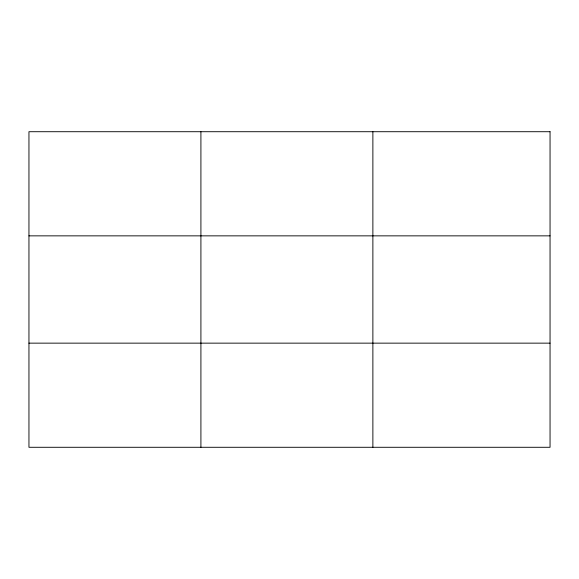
<?xml version="1.0" encoding="UTF-8"?>
<svg xmlns="http://www.w3.org/2000/svg" width="579" height="579" viewBox="0 0 579 579"><rect width="100%" height="100%" fill="white"/><g stroke="black" fill="none" stroke-linecap="round" stroke-linejoin="round"><path stroke-width="0.87" d="M200.913 131.715L200.913 447.285M372.876 131.715L372.876 447.285M28.95 235.856L550.05 235.856M28.95 343.144L550.05 343.144M550.05 131.715L550.05 447.285L28.95 447.285L28.95 131.715L550.05 131.715"/></g></svg>
